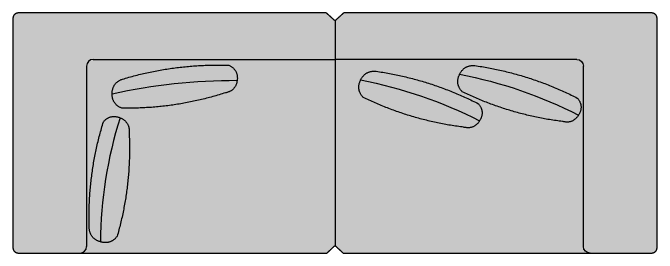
# Model space of a CAD drawing. Header units: metres. Extents: x -17 to 580, y -130 to 19.
# Drawn here: x 318.331 to 320.769, y -24.025 to -23.115 of the extents above; entities that cross this region are included whole.
import ezdxf

# ---------------------------------------------------------------- set-up
doc = ezdxf.new("R2010")
doc.units = ezdxf.units.M
doc.linetypes.add('Style Black Lines', pattern=[0])
doc.layers.add('Imported blocks', color=7, linetype='Continuous', true_color=0x7a8bf7)
doc.layers.add('Mood Board', color=7, linetype='Continuous', true_color=0x7a8bf7)

# ---------------------------------------------------------------- blocks, each defined once
blk = doc.blocks.new('Tylosand')
at = {"layer": 'Imported blocks', "transparency": 33554483}
h = blk.add_hatch(color=256, dxfattribs=at)
edge = h.paths.add_edge_path(flags=0)
edge.add_spline(control_points=[(2.5326, 0.12), (2.5576, 0.12), (2.5576, 0.145)], knot_values=[0, 0, 0, 1, 1, 1], degree=2, periodic=0)
edge.add_spline(control_points=[(2.5576, 0.145), (2.5576, 0.575), (2.5576, 1.005)], knot_values=[0, 0, 0, 1, 1, 1], degree=2, periodic=0)
edge.add_spline(control_points=[(2.5576, 1.005), (2.5576, 1.03), (2.5326, 1.03)], knot_values=[0, 0, 0, 1, 1, 1], degree=2, periodic=0)
edge.add_spline(control_points=[(2.5326, 1.03), (1.9523, 1.03), (1.3719, 1.03)], knot_values=[0, 0, 0, 1, 1, 1], degree=2, periodic=0)
edge.add_spline(control_points=[(1.3719, 1.03), (1.3554, 1.0151), (1.3388, 1.0001)], knot_values=[0, 0, 0, 1, 1, 1], degree=2, periodic=0)
edge.add_spline(control_points=[(1.3388, 1.0001), (1.3222, 1.0151), (1.3057, 1.03)], knot_values=[0, 0, 0, 1, 1, 1], degree=2, periodic=0)
edge.add_spline(control_points=[(1.3057, 1.03), (0.7253, 1.03), (0.145, 1.03)], knot_values=[0, 0, 0, 1, 1, 1], degree=2, periodic=0)
edge.add_spline(control_points=[(0.145, 1.03), (0.12, 1.03), (0.12, 1.005)], knot_values=[0, 0, 0, 1, 1, 1], degree=2, periodic=0)
edge.add_spline(control_points=[(0.12, 1.005), (0.12, 0.575), (0.12, 0.145)], knot_values=[0, 0, 0, 1, 1, 1], degree=2, periodic=0)
edge.add_spline(control_points=[(0.12, 0.145), (0.12, 0.12), (0.145, 0.12)], knot_values=[0, 0, 0, 1, 1, 1], degree=2, periodic=0)
edge.add_spline(control_points=[(0.145, 0.12), (0.2593, 0.12), (0.3736, 0.12)], knot_values=[0, 0, 0, 1, 1, 1], degree=2, periodic=0)
edge.add_spline(control_points=[(0.3736, 0.12), (0.8409, 0.12), (1.3082, 0.12)], knot_values=[0, 0, 0, 1, 1, 1], degree=2, periodic=0)
edge.add_spline(control_points=[(1.3082, 0.12), (1.3235, 0.1344), (1.3388, 0.1488)], knot_values=[0, 0, 0, 1, 1, 1], degree=2, periodic=0)
edge.add_spline(control_points=[(1.3388, 0.1488), (1.3543, 0.1344), (1.3697, 0.12)], knot_values=[0, 0, 0, 1, 1, 1], degree=2, periodic=0)
edge.add_spline(control_points=[(1.3697, 0.12), (1.8369, 0.12), (2.304, 0.12)], knot_values=[0, 0, 0, 1, 1, 1], degree=2, periodic=0)
edge.add_spline(control_points=[(2.304, 0.12), (2.4183, 0.12), (2.5326, 0.12)], knot_values=[0, 0, 0, 1, 1, 1], degree=2, periodic=0)
at = {"layer": 'Imported blocks', "linetype": 'Style Black Lines'}
for points in [[(0.3986, 0.8284), (0.3986, 0.145)], [(2.279, 0.145), (2.279, 0.8284)]]:
    blk.add_lwpolyline(points, dxfattribs=at)
at = {"layer": 'Imported blocks'}
for points, degree in [([(0.145, 1.03), (0.12, 1.03), (0.12, 1.005)], 2), ([(1.3057, 1.03), (0.7253, 1.03), (0.145, 1.03)], 2), ([(1.3388, 1.0001), (1.3222, 1.0151), (1.3057, 1.03)], 2), ([(1.3719, 1.03), (1.3554, 1.0151), (1.3388, 1.0001)], 2), ([(2.5326, 1.03), (1.9523, 1.03), (1.3719, 1.03)], 2), ([(2.5576, 1.005), (2.5576, 1.03), (2.5326, 1.03)], 2), ([(0.12, 1.005), (0.12, 0.575), (0.12, 0.145)], 2), ([(1.3388, 1.0001), (1.3388, 0.5745), (1.3388, 0.1488)], 2), ([(2.5576, 0.145), (2.5576, 0.575), (2.5576, 1.005)], 2), ([(0.4236, 0.8534), (0.4091, 0.8534), (0.3986, 0.8428), (0.3986, 0.8284)], 3), ([(0.4236, 0.8534), (0.8812, 0.8534), (1.3388, 0.8534)], 2), ([(2.254, 0.8534), (1.7964, 0.8534), (1.3388, 0.8534)], 2), ([(2.254, 0.8534), (2.2685, 0.8534), (2.279, 0.8428), (2.279, 0.8284)], 3), ([(0.5344, 0.7789), (0.7315, 0.8387), (0.9373, 0.8313)], 2), ([(0.9373, 0.8313), (0.9737, 0.8144), (0.9687, 0.7745)], 2), ([(1.8103, 0.7975), (1.8281, 0.8339), (1.8684, 0.8302)], 2), ([(1.8684, 0.8302), (2.0723, 0.801), (2.2557, 0.7074)], 2), ([(1.4359, 0.776), (1.4537, 0.8124), (1.494, 0.8087)], 2), ([(1.494, 0.8087), (1.6979, 0.7795), (1.8813, 0.6859)], 2), ([(1.8201, 0.7315), (1.7924, 0.7612), (1.8103, 0.7975)], 2), ([(1.8103, 0.7975), (1.967, 0.7673), (2.1181, 0.7153), (2.2602, 0.6427)], 3), ([(0.4955, 0.7248), (0.4963, 0.7653), (0.5344, 0.7789)], 2), ([(0.4955, 0.7236), (0.6509, 0.7584), (0.8094, 0.7755), (0.9687, 0.7745)], 3), ([(0.9687, 0.7745), (0.9638, 0.7347), (0.9243, 0.7272)], 2), ([(1.4457, 0.71), (1.418, 0.7396), (1.4359, 0.776)], 2), ([(1.4359, 0.776), (1.5926, 0.7457), (1.7437, 0.6937), (1.8858, 0.6211)], 3), ([(2.2, 0.6185), (2.0006, 0.6433), (1.8201, 0.7315)], 2), ([(0.5323, 0.6691), (0.4947, 0.6842), (0.4955, 0.7248)], 2), ([(0.9243, 0.7272), (0.7332, 0.6654), (0.5323, 0.6691)], 2), ([(1.8256, 0.597), (1.6262, 0.6218), (1.4457, 0.71)], 2), ([(2.2557, 0.7074), (2.2815, 0.6767), (2.2602, 0.6427)], 2), ([(1.8813, 0.6859), (1.9071, 0.6551), (1.8858, 0.6211)], 2), ([(0.4625, 0.617), (0.4883, 0.6478), (0.5255, 0.6327)], 2), ([(2.2602, 0.6427), (2.2389, 0.6087), (2.2, 0.6185)], 2), ([(0.4088, 0.2143), (0.4022, 0.4201), (0.4625, 0.617)], 2), ([(0.5255, 0.6327), (0.4777, 0.4803), (0.4527, 0.3223), (0.4511, 0.1627)], 3), ([(0.5255, 0.6327), (0.5627, 0.6176), (0.5597, 0.5775)], 2), ([(1.8858, 0.6211), (1.8645, 0.5871), (1.8256, 0.597)], 2), ([(0.5597, 0.5775), (0.5699, 0.3769), (0.5144, 0.1838)], 2), ([(0.4511, 0.1627), (0.4122, 0.1739), (0.4088, 0.2143)], 2), ([(0.5144, 0.1838), (0.49, 0.1514), (0.4511, 0.1627)], 2), ([(1.3082, 0.12), (1.3235, 0.1344), (1.3388, 0.1488)], 2), ([(1.3388, 0.1488), (1.3543, 0.1344), (1.3697, 0.12)], 2), ([(0.12, 0.145), (0.12, 0.12), (0.145, 0.12)], 2), ([(0.3736, 0.12), (0.388, 0.12), (0.3986, 0.1306), (0.3986, 0.145)], 3), ([(2.304, 0.12), (2.2896, 0.12), (2.279, 0.1306), (2.279, 0.145)], 3), ([(2.5326, 0.12), (2.5576, 0.12), (2.5576, 0.145)], 2), ([(0.145, 0.12), (0.2593, 0.12), (0.3736, 0.12)], 2), ([(0.3736, 0.12), (0.8409, 0.12), (1.3082, 0.12)], 2), ([(1.3697, 0.12), (1.8369, 0.12), (2.304, 0.12)], 2), ([(2.304, 0.12), (2.4183, 0.12), (2.5326, 0.12)], 2)]:
    blk.add_open_spline(points, degree=degree, dxfattribs=at)

msp = doc.modelspace()

# ---------------------------------------------------------------- block references
at = {"layer": 'Mood Board'}
msp.add_blockref('Tylosand', (318.2111089, -24.1447624), dxfattribs=at)

doc.saveas('drawing.dxf')
